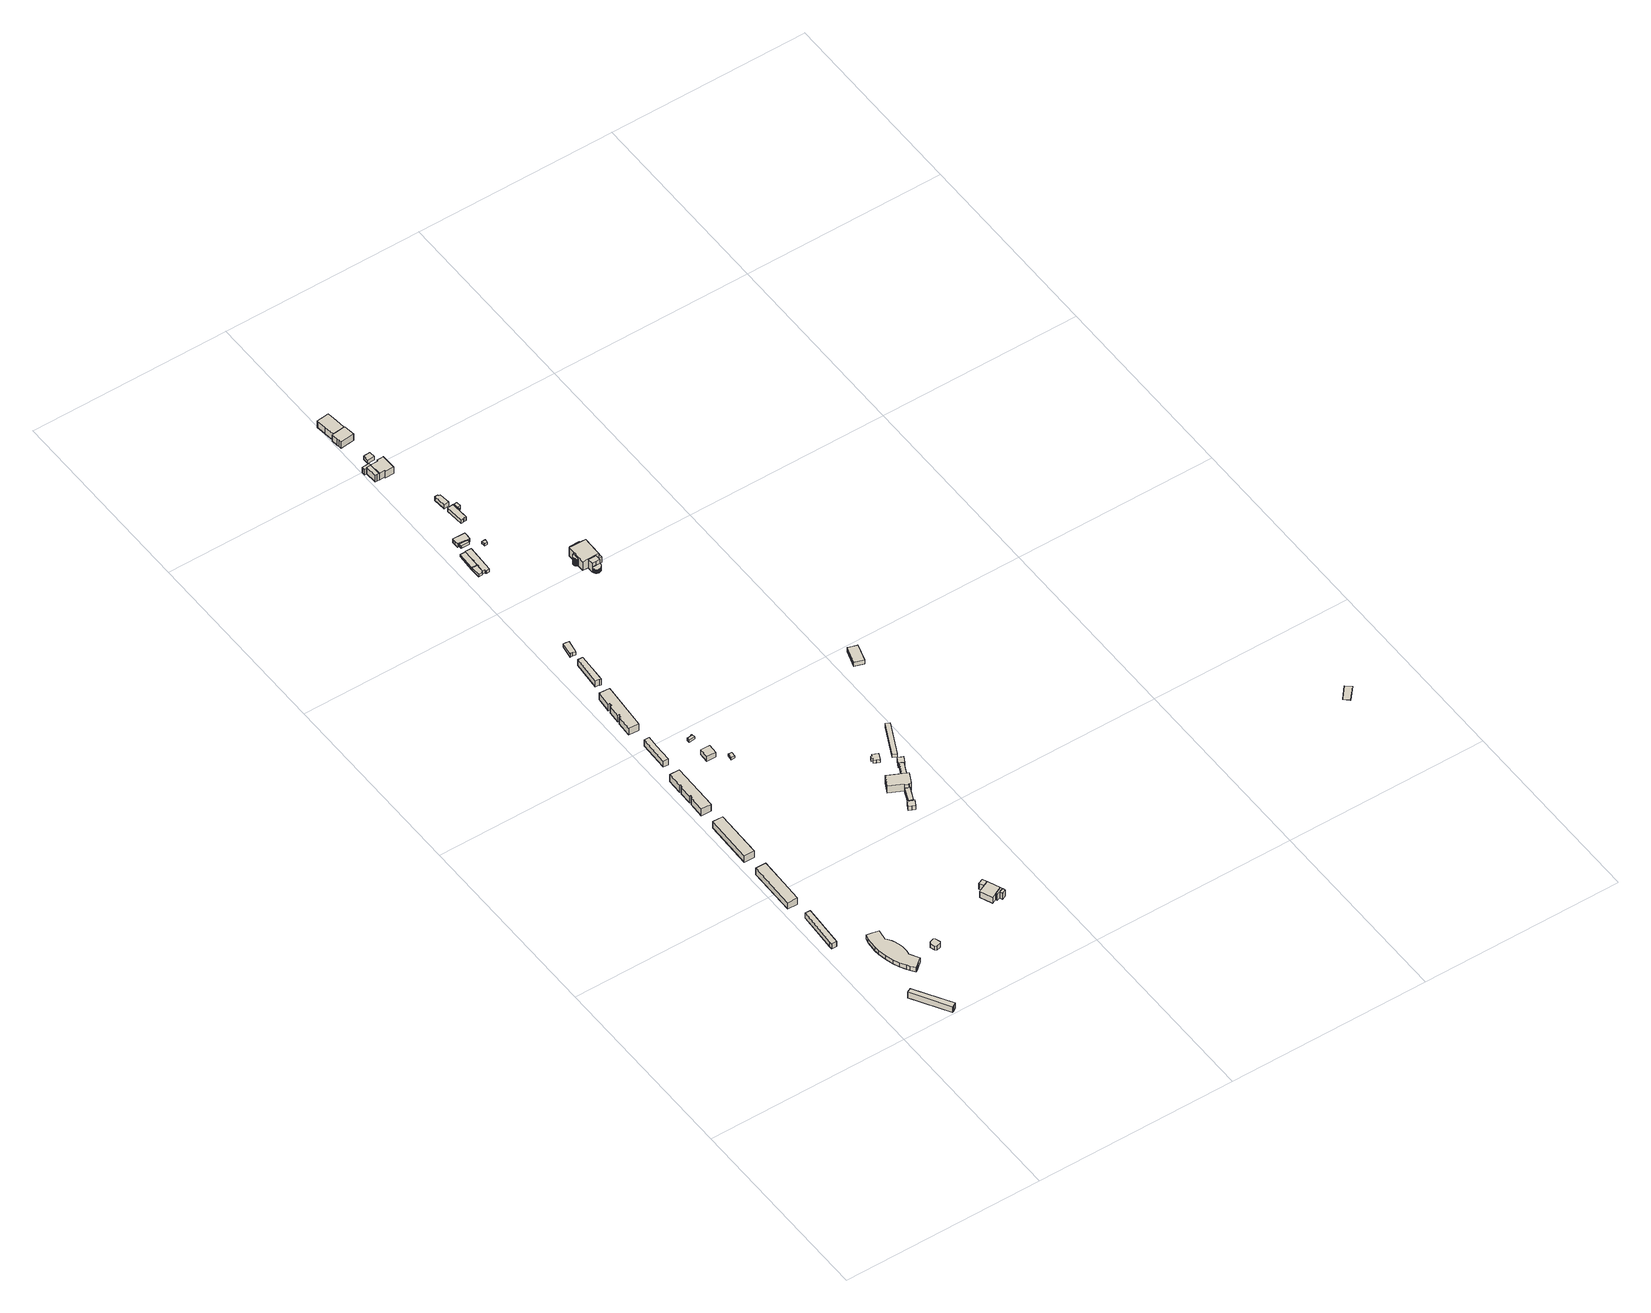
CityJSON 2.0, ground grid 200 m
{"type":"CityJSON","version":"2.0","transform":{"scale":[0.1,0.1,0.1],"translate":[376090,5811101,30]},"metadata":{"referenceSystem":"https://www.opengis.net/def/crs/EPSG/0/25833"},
"CityObjects":{
"building1":{"type":"Building","attributes":{"Gemeindeschluessel":"11000006","BezugspunktDach":"2200","function":"31001_3222","measuredHeight":7.27,"storeysAboveGround":2},"address":[{"country":"Germany","locality":"Berlin","thoroughfareNumber":"25 (8)","thoroughfareName":"Wannseebadweg"}],"geometry":[{"type":"Solid","lod":"1","boundaries":[[[[0,1,2,3,4,5,6]],[[7,8,9,10,11,12,13]],[[7,13,6,5]],[[8,7,5,4]],[[9,8,4,3]],[[10,9,3,2]],[[11,10,2,1]],[[12,11,1,0]],[[13,12,0,6]]]]}]},
"building2":{"type":"Building","attributes":{"Gemeindeschluessel":"11000006","BezugspunktDach":"2200","function":"31001_3222","measuredHeight":6.34,"storeysAboveGround":2},"address":[{"country":"Germany","locality":"Berlin","thoroughfareNumber":"25 (10)","thoroughfareName":"Wannseebadweg"}],"geometry":[{"type":"Solid","lod":"1","boundaries":[[[[14,15,16,17,18]],[[19,20,21,22,23]],[[19,23,18,17]],[[20,19,17,16]],[[21,20,16,15]],[[22,21,15,14]],[[23,22,14,18]]]]}]},
"building3":{"type":"Building","attributes":{"name":"Strandbad Wannsee","Gemeindeschluessel":"11000006","BezugspunktDach":"2200","function":"31001_3222","measuredHeight":8.08,"storeysAboveGround":2},"address":[{"country":"Germany","locality":"Berlin","thoroughfareNumber":"25 (11)","thoroughfareName":"Wannseebadweg"}],"geometry":[{"type":"Solid","lod":"1","boundaries":[[[[24,25,26,27]],[[28,29,30,31]],[[28,31,27,26]],[[29,28,26,25]],[[30,29,25,24]],[[31,30,24,27]]]]}]},
"building4":{"type":"Building","attributes":{"Gemeindeschluessel":"11000006","BezugspunktDach":"2200","function":"31001_2081","measuredHeight":5.2,"storeysAboveGround":1},"address":[{"country":"Germany","locality":"Berlin","thoroughfareNumber":"25 (4)","thoroughfareName":"Wannseebadweg"}],"geometry":[{"type":"Solid","lod":"1","boundaries":[[[[32,33,34,35,36,37,38,39,40,41,42,43,44,45,46,47,48,49,50,51,52,53,54,55,56,57,58,59,60,61,62]],[[63,64,65,66,67,68,69,70,71,72,73,74,75,76,77,78,79,80,81,82,83,84,85,86,87,88,89,90,91,92,93]],[[63,93,62,61]],[[64,63,61,60]],[[65,64,60,59]],[[66,65,59,58]],[[67,66,58,57]],[[68,67,57,56]],[[69,68,56,55]],[[70,69,55,54]],[[71,70,54,53]],[[72,71,53,52]],[[73,72,52,51]],[[74,73,51,50]],[[75,74,50,49]],[[76,75,49,48]],[[77,76,48,47]],[[78,77,47,46]],[[79,78,46,45]],[[80,79,45,44]],[[81,80,44,43]],[[82,81,43,42]],[[83,82,42,41]],[[84,83,41,40]],[[85,84,40,39]],[[86,85,39,38]],[[87,86,38,37]],[[88,87,37,36]],[[89,88,36,35]],[[90,89,35,34]],[[91,90,34,33]],[[92,91,33,32]],[[93,92,32,62]]]]}]},
"building5":{"type":"Building","attributes":{"Gemeindeschluessel":"11000006","BezugspunktDach":"2200","function":"31001_3222","measuredHeight":8.07,"storeysAboveGround":2},"address":[{"country":"Germany","locality":"Berlin","thoroughfareNumber":"25 (12)","thoroughfareName":"Wannseebadweg"}],"geometry":[{"type":"Solid","lod":"1","boundaries":[[[[94,95,96,97]],[[98,99,100,101]],[[98,101,97,96]],[[99,98,96,95]],[[100,99,95,94]],[[101,100,94,97]]]]}]},
"building6":{"type":"Building","attributes":{"Gemeindeschluessel":"11000006","BezugspunktDach":"2200","function":"31001_2512","measuredHeight":4.99,"storeysAboveGround":1},"address":[{"country":"Germany","locality":"Berlin","thoroughfareNumber":"25 (5)","thoroughfareName":"Wannseebadweg"}],"geometry":[{"type":"Solid","lod":"1","boundaries":[[[[102,103,104,105,106,107,108,109]],[[110,111,112,113,114,115,116,117]],[[110,117,109,108]],[[111,110,108,107]],[[112,111,107,106]],[[113,112,106,105]],[[114,113,105,104]],[[115,114,104,103]],[[116,115,103,102]],[[117,116,102,109]]]]}]},
"building7":{"type":"Building","attributes":{"Gemeindeschluessel":"11000006","BezugspunktDach":"2200","function":"31001_3222","measuredHeight":8.32,"storeysAboveGround":2},"address":[{"country":"Germany","locality":"Berlin","thoroughfareNumber":"25 (13)","thoroughfareName":"Wannseebadweg"}],"geometry":[{"type":"Solid","lod":"1","boundaries":[[[[118,119,120,121,122,123,124,125,126,127,128,129]],[[130,131,132,133,134,135,136,137,138,139,140,141]],[[130,141,129,128]],[[131,130,128,127]],[[132,131,127,126]],[[133,132,126,125]],[[134,133,125,124]],[[135,134,124,123]],[[136,135,123,122]],[[137,136,122,121]],[[138,137,121,120]],[[139,138,120,119]],[[140,139,119,118]],[[141,140,118,129]]]]}]},
"building8":{"type":"Building","attributes":{"Gemeindeschluessel":"11000006","BezugspunktDach":"2200","function":"31001_2612","measuredHeight":7.11,"storeysAboveGround":2},"address":[{"country":"Germany","locality":"Berlin","thoroughfareNumber":"25 (17)","thoroughfareName":"Wannseebadweg"}],"geometry":[{"type":"Solid","lod":"1","boundaries":[[[[142,143,144,145,146]],[[147,148,149,150,151]],[[147,151,146,145]],[[148,147,145,144]],[[149,148,144,143]],[[150,149,143,142]],[[151,150,142,146]]]]}]},
"building9":{"type":"Building","attributes":{"Gemeindeschluessel":"11000006","BezugspunktDach":"2200","function":"31001_3222","measuredHeight":8.14,"storeysAboveGround":2},"address":[{"country":"Germany","locality":"Berlin","thoroughfareNumber":"25 (18)","thoroughfareName":"Wannseebadweg"}],"geometry":[{"type":"Solid","lod":"1","boundaries":[[[[152,153,154,155,156,157,158,159,160,161,162,163]],[[164,165,166,167,168,169,170,171,172,173,174,175]],[[164,175,163,162]],[[165,164,162,161]],[[166,165,161,160]],[[167,166,160,159]],[[168,167,159,158]],[[169,168,158,157]],[[170,169,157,156]],[[171,170,156,155]],[[172,171,155,154]],[[173,172,154,153]],[[174,173,153,152]],[[175,174,152,163]]]]}]},
"building10":{"type":"Building","attributes":{"Gemeindeschluessel":"11000006","BezugspunktDach":"2200","function":"31001_1010","measuredHeight":7.06,"storeysAboveGround":1},"address":[{"country":"Germany","locality":"Berlin","thoroughfareNumber":"25 (14)","thoroughfareName":"Wannseebadweg"}],"geometry":[{"type":"Solid","lod":"1","boundaries":[[[[176,177,178,179]],[[180,181,182,183]],[[180,183,179,178]],[[181,180,178,177]],[[182,181,177,176]],[[183,182,176,179]]]]}]},
"building11":{"type":"Building","attributes":{"Gemeindeschluessel":"11000006","BezugspunktDach":"2200","function":"31001_1000","measuredHeight":2.7,"storeysAboveGround":1},"address":[{"country":"Germany","locality":"Berlin","thoroughfareNumber":"25 (16)","thoroughfareName":"Wannseebadweg"}],"geometry":[{"type":"Solid","lod":"1","boundaries":[[[[184,185,186,187,188,189]],[[190,191,192,193,194,195]],[[190,195,189,188]],[[191,190,188,187]],[[192,191,187,186]],[[193,192,186,185]],[[194,193,185,184]],[[195,194,184,189]]]]}]},
"building12":{"type":"Building","attributes":{"Gemeindeschluessel":"11000006","BezugspunktDach":"2200","function":"31001_1000","measuredHeight":2.53,"storeysAboveGround":1},"address":[{"country":"Germany","locality":"Berlin","thoroughfareNumber":"25 (15)","thoroughfareName":"Wannseebadweg"}],"geometry":[{"type":"Solid","lod":"1","boundaries":[[[[196,197,198,199]],[[200,201,202,203]],[[200,203,199,198]],[[201,200,198,197]],[[202,201,197,196]],[[203,202,196,199]]]]}]},
"building13":{"type":"Building","attributes":{"Gemeindeschluessel":"11000006","BezugspunktDach":"2200","function":"31001_3222","measuredHeight":7.13,"storeysAboveGround":2},"address":[{"country":"Germany","locality":"Berlin","thoroughfareNumber":"25 (19)","thoroughfareName":"Wannseebadweg"}],"geometry":[{"type":"Solid","lod":"1","boundaries":[[[[204,205,206,207,208,209,210]],[[211,212,213,214,215,216,217]],[[211,217,210,209]],[[212,211,209,208]],[[213,212,208,207]],[[214,213,207,206]],[[215,214,206,205]],[[216,215,205,204]],[[217,216,204,210]]]]}]},
"building14":{"type":"Building","attributes":{"Gemeindeschluessel":"11000006","function":"31001_1010"},"address":[{"country":"Germany","locality":"Berlin","thoroughfareNumber":"25 (2)","thoroughfareName":"Wannseebadweg"}],"children":["building14-1","building14-2","building14-3","building14-4"]},
"building14-1":{"type":"BuildingPart","attributes":{"BezugspunktDach":"2200","measuredHeight":7.44,"storeysAboveGround":1},"parents":["building14"],"geometry":[{"type":"MultiSurface","lod":"1","boundaries":[[[218,219,220,221]],[[222,223,224,225]],[[222,226,227,228,229,230,231,225,221,220]],[[223,222,220,219]],[[225,224,218,221]],[[231,230,227,226,222]],[[230,229,228,227,232]],[[219,233,234,223]]]}]},
"building14-2":{"type":"BuildingPart","attributes":{"BezugspunktDach":"2200","measuredHeight":7.44,"storeysAboveGround":1},"parents":["building14"],"geometry":[{"type":"MultiSurface","lod":"1","boundaries":[[[235,236,219,233]],[[223,237,238,234]],[[237,223,219,236]],[[238,239,240,241,237,236,235]],[[234,238,235,233]],[[242,234,233,219,223]],[[237,241,240,239]]]}]},
"building14-3":{"type":"BuildingPart","attributes":{"BezugspunktDach":"2200","measuredHeight":7.62,"storeysAboveGround":1},"parents":["building14"],"geometry":[{"type":"Solid","lod":"1","boundaries":[[[[228,227,226,243,244]],[[245,222,230,229,246]],[[245,246,244,243]],[[222,245,243,226]],[[246,229,228,244]],[[230,222,226,227]],[[229,230,227,228]]]]}]},
"building14-4":{"type":"BuildingPart","attributes":{"BezugspunktDach":"2200","measuredHeight":7.32,"storeysAboveGround":1},"parents":["building14"],"geometry":[{"type":"Solid","lod":"1","boundaries":[[[[247,248,241,240]],[[237,249,250,239]],[[249,237,241,248]],[[250,249,248,247]],[[239,250,247,240]],[[239,240,241,237]]]]}]},
"building15":{"type":"Building","attributes":{"Gemeindeschluessel":"11000006","BezugspunktDach":"2200","function":"31001_2523","measuredHeight":4.78,"storeysAboveGround":1},"address":[{"country":"Germany","locality":"Berlin","thoroughfareNumber":"8136","thoroughfareName":"Wannseebadweg"}],"geometry":[{"type":"Solid","lod":"1","boundaries":[[[[251,252,253,254,255,256,257,258]],[[259,260,261,262,263,264,265,266]],[[259,266,258,257]],[[260,259,257,256]],[[261,260,256,255]],[[262,261,255,254]],[[263,262,254,253]],[[264,263,253,252]],[[265,264,252,251]],[[266,265,251,258]]]]}]},
"building16":{"type":"Building","attributes":{"Gemeindeschluessel":"11000006","BezugspunktDach":"2200","function":"51009_1610","measuredHeight":2.78,"storeysAboveGround":0},"address":[{"country":"Germany","locality":"Berlin"}],"geometry":[{"type":"Solid","lod":"1","boundaries":[[[[267,268,269,270]],[[271,272,273,274]],[[271,274,270,269]],[[272,271,269,268]],[[273,272,268,267]],[[274,273,267,270]]]]}]},
"building17":{"type":"Building","attributes":{"Gemeindeschluessel":"11000006","function":"31001_3222"},"address":[{"country":"Germany","locality":"Berlin","thoroughfareNumber":"25 (22)","thoroughfareName":"Wannseebadweg"}],"children":["building17-1","building17-2"]},
"building17-1":{"type":"BuildingPart","attributes":{"BezugspunktDach":"2200","measuredHeight":3.85,"storeysAboveGround":1},"parents":["building17"],"geometry":[{"type":"MultiSurface","lod":"1","boundaries":[[[275,276,277,278,279,280,281,282,283]],[[273,272,284,285,286,287,288,289,290]],[[291,292,290,283,282]],[[272,273,282,281]],[[284,272,281,280]],[[285,284,280,279]],[[286,285,279,278]],[[287,286,278,277]],[[288,287,277,276]],[[289,288,276,275]],[[290,289,275,283]],[[273,290,292,291]]]}]},
"building17-2":{"type":"BuildingPart","attributes":{"BezugspunktDach":"2200","measuredHeight":2.97,"storeysAboveGround":1},"parents":["building17"],"geometry":[{"type":"Solid","lod":"1","boundaries":[[[[293,294,292,291,295,296]],[[274,273,290,297,298,299]],[[274,299,296,295]],[[273,274,295,291]],[[297,290,292,294]],[[298,297,294,293]],[[299,298,293,296]],[[290,273,291,292]]]]}]},
"building18":{"type":"Building","attributes":{"Gemeindeschluessel":"11000006","function":"31001_2020"},"address":[{"country":"Germany","locality":"Berlin","thoroughfareNumber":"25","thoroughfareName":"Wannseebadweg"}],"children":["building18-1","building18-2","building18-3","building18-4","building18-5"]},
"building18-1":{"type":"BuildingPart","attributes":{"BezugspunktDach":"2200","measuredHeight":11.67,"storeysAboveGround":2},"parents":["building18"],"geometry":[{"type":"MultiSurface","lod":"1","boundaries":[[[300,301,302,303,304,305,306,307,308,309,310,311,312]],[[313,314,315,316,317,318,319,320,321,322,323,324,325]],[[313,325,312,311]],[[314,313,311,310]],[[315,314,310,309]],[[326,327,328,309,308]],[[329,330,316,315,331,332]],[[317,316,308,307]],[[318,317,307,306]],[[319,318,306,305]],[[320,319,305,304]],[[333,334,304,303]],[[322,335,333,321,303,302]],[[323,336,337,335,302,301]],[[324,323,301,300]],[[325,324,300,312]],[[330,329,332,327,326]],[[332,331,328,327]],[[321,320,334,333]],[[321,333,335,322]],[[338,337,336,323]],[[338,322,339,335,337]]]}]},
"building18-2":{"type":"BuildingPart","attributes":{"BezugspunktDach":"2200","measuredHeight":5.99,"storeysAboveGround":2},"parents":["building18"],"geometry":[{"type":"MultiSurface","lod":"1","boundaries":[[[327,326,340,341,342,328]],[[343,344,345,329,332,331]],[[343,331,328,342]],[[346,347,342,341]],[[345,348,349,346,341,340]],[[329,345,340,326]],[[344,343,347,346]],[[350,349,348,345,351]],[[346,349,350,344]],[[332,329,326,327]],[[332,327,328,331]]]}]},
"building18-3":{"type":"BuildingPart","attributes":{"BezugspunktDach":"2200","measuredHeight":5.93,"storeysAboveGround":2},"parents":["building18"],"geometry":[{"type":"MultiSurface","lod":"1","boundaries":[[[347,349,348,352,353,354,355]],[[356,357,358,345,350,343,359]],[[356,359,355,354]],[[357,356,354,353]],[[358,357,353,352]],[[345,358,352,348]],[[359,343,347,355]],[[350,345,348,349]],[[343,344,346,347]],[[350,349,346,360,344]]]}]},
"building18-4":{"type":"BuildingPart","attributes":{"BezugspunktDach":"2200","measuredHeight":6.92,"storeysAboveGround":2},"parents":["building18"],"geometry":[{"type":"MultiSurface","lod":"1","boundaries":[[[361,362,363,334,333,335,337,336,364]],[[365,366,367,368,369,370,371,372,373]],[[365,373,364,336]],[[366,365,336,323,338]],[[367,366,337,338,322]],[[368,367,335,322,321,333]],[[369,368,321,320]],[[370,369,334,363]],[[374,375,363,362]],[[376,374,371,362,361]],[[377,378,376,361,364]],[[338,323,336,337]],[[322,338,337,335]],[[333,321,322,335]],[[320,321,333,334,379]],[[371,370,375,374]],[[372,371,374,376]],[[373,380,378,377]],[[381,380,372,376,378]]]}]},
"building18-5":{"type":"BuildingPart","attributes":{"BezugspunktDach":"2200","measuredHeight":6.71,"storeysAboveGround":2},"parents":["building18"],"geometry":[{"type":"MultiSurface","lod":"1","boundaries":[[[382,383,384,375,378,385,386]],[[387,380,370,388,389,390,391]],[[387,391,386,385]],[[387,385,377,373,380]],[[388,370,375,384]],[[389,388,384,383]],[[390,389,383,382]],[[391,390,382,386]],[[380,373,377,378]],[[371,374,375,370]],[[372,376,374,371]],[[376,372,380,378]]]}]},
"building19":{"type":"Building","attributes":{"Gemeindeschluessel":"11000006","BezugspunktDach":"2200","function":"51009_1610","measuredHeight":3.3,"storeysAboveGround":0},"address":[{"country":"Germany","locality":"Berlin"}],"geometry":[{"type":"Solid","lod":"1","boundaries":[[[[392,393,394,395]],[[396,397,398,399]],[[396,399,395,394]],[[397,396,394,393]],[[398,397,393,392]],[[399,398,392,395]]]]}]},
"building20":{"type":"Building","attributes":{"Gemeindeschluessel":"11000006","BezugspunktDach":"2200","function":"31001_2444","measuredHeight":4.74,"storeysAboveGround":1},"address":[{"country":"Germany","locality":"Berlin","thoroughfareNumber":"57","thoroughfareName":"Wannseebadweg"}],"geometry":[{"type":"Solid","lod":"1","boundaries":[[[[400,401,402,403,404,405,406,407,408]],[[409,410,411,412,413,414,415,416,417]],[[409,417,408,407]],[[410,409,407,406]],[[411,410,406,405]],[[412,411,405,404]],[[413,412,404,403]],[[414,413,403,402]],[[415,414,402,401]],[[416,415,401,400]],[[417,416,400,408]]]]}]},
"building21":{"type":"Building","attributes":{"Gemeindeschluessel":"11000006","BezugspunktDach":"2200","function":"31001_2460","measuredHeight":3.75,"storeysAboveGround":1},"address":[{"country":"Germany","locality":"Berlin","thoroughfareNumber":"25 (1)","thoroughfareName":"Wannseebadweg"}],"geometry":[{"type":"Solid","lod":"1","boundaries":[[[[418,419,420,421,422,423,424,425,426,427]],[[428,429,430,431,432,433,434,435,436,437]],[[428,437,427,426]],[[429,428,426,425]],[[430,429,425,424]],[[431,430,424,423]],[[432,431,423,422]],[[433,432,422,421]],[[434,433,421,420]],[[435,434,420,419]],[[436,435,419,418]],[[437,436,418,427]]]]}]},
"building22":{"type":"Building","attributes":{"Gemeindeschluessel":"11000006","BezugspunktDach":"2200","function":"31001_2523","measuredHeight":2.63,"storeysAboveGround":1},"address":[{"country":"Germany","locality":"Berlin","thoroughfareNumber":"8136 (1)","thoroughfareName":"Wannseebadweg"}],"geometry":[{"type":"Solid","lod":"1","boundaries":[[[[438,439,440,441,442]],[[443,444,445,446,447]],[[443,447,442,441]],[[444,443,441,440]],[[445,444,440,439]],[[446,445,439,438]],[[447,446,438,442]]]]}]},
"building23":{"type":"Building","attributes":{"Gemeindeschluessel":"11000006","function":"31001_1310"},"address":[{"country":"Germany","locality":"Berlin","thoroughfareNumber":"55","thoroughfareName":"Wannseebadweg"}],"children":["building23-1","building23-2","building23-3"]},
"building23-1":{"type":"BuildingPart","attributes":{"BezugspunktDach":"2200","measuredHeight":8.23,"storeysAboveGround":2},"parents":["building23"],"geometry":[{"type":"MultiSurface","lod":"1","boundaries":[[[448,449,450,451,452,453,454,455,456,457,458]],[[459,460,461,462,463,464,465,466,467,468,469]],[[470,471,469,458,457]],[[460,459,457,456]],[[461,460,456,455]],[[462,461,455,454]],[[463,462,454,453]],[[464,463,453,452]],[[465,464,452,451]],[[466,465,451,450]],[[467,466,450,449]],[[468,467,449,448]],[[472,473,448,458]],[[459,469,471,470]],[[469,468,474,473,472]]]}]},
"building23-2":{"type":"BuildingPart","attributes":{"BezugspunktDach":"2200","measuredHeight":9.13,"storeysAboveGround":2},"parents":["building23"],"geometry":[{"type":"MultiSurface","lod":"1","boundaries":[[[475,476,477,473,472,478,479,480]],[[481,482,483,484,485,486,487,488]],[[489,490,480,479]],[[482,491,489,479,478]],[[483,482,478,472]],[[484,483,472,469,468]],[[485,484,473,477]],[[486,485,477,476]],[[487,486,476,475]],[[488,487,475,480]],[[481,488,490,489]],[[481,489,491,482]],[[468,469,472,473]]]}]},
"building23-3":{"type":"BuildingPart","attributes":{"BezugspunktDach":"2200","measuredHeight":6.77,"storeysAboveGround":2},"parents":["building23"],"geometry":[{"type":"MultiSurface","lod":"1","boundaries":[[[492,493,490,491,471,470,494,495]],[[496,497,483,482,488,487,498,499]],[[496,499,495,494]],[[497,496,494,470]],[[483,497,459,469,471]],[[482,483,471,491]],[[487,488,490,493]],[[498,487,493,492]],[[499,498,492,495]],[[500,470,471,469,459]],[[488,481,489,490]],[[482,501,491,489,481]]]}]},
"building24":{"type":"Building","attributes":{"Gemeindeschluessel":"11000006","function":"31001_2600"},"address":[{"country":"Germany","locality":"Berlin","thoroughfareNumber":"25 (21)","thoroughfareName":"Wannseebadweg"}],"children":["building24-1","building24-2","building24-3"]},
"building24-1":{"type":"BuildingPart","attributes":{"BezugspunktDach":"2200","measuredHeight":5.07,"storeysAboveGround":2},"parents":["building24"],"geometry":[{"type":"MultiSurface","lod":"1","boundaries":[[[502,503,504,505,506,507,508]],[[509,510,511,512,513,514,515]],[[509,515,508,507]],[[510,516,517,507,506]],[[511,510,506,505]],[[512,511,505,504]],[[513,512,504,503]],[[514,513,503,502]],[[515,514,502,508]],[[509,517,516,510]]]}]},
"building24-2":{"type":"BuildingPart","attributes":{"BezugspunktDach":"2200","measuredHeight":4.75,"storeysAboveGround":2},"parents":["building24"],"geometry":[{"type":"MultiSurface","lod":"1","boundaries":[[[518,519,520,521]],[[522,523,524,525]],[[522,525,521,520]],[[523,522,520,519]],[[524,523,519,518]],[[526,527,518,521]],[[525,528,524,529,527,526]]]}]},
"building24-3":{"type":"BuildingPart","attributes":{"BezugspunktDach":"2200","measuredHeight":4.57,"storeysAboveGround":2},"parents":["building24"],"geometry":[{"type":"Solid","lod":"1","boundaries":[[[[516,530,527,526,517]],[[525,524,531,510,509]],[[525,509,517,526]],[[531,524,527,530]],[[510,531,530,516]],[[524,525,526,527]],[[509,510,516,517]]]]}]},
"building25":{"type":"Building","attributes":{"Gemeindeschluessel":"11000006","BezugspunktDach":"2200","function":"31001_2612","measuredHeight":4.72,"storeysAboveGround":2},"address":[{"country":"Germany","locality":"Berlin","thoroughfareNumber":"25 (9)","thoroughfareName":"Wannseebadweg"}],"geometry":[{"type":"Solid","lod":"1","boundaries":[[[[532,533,534,535,536,537]],[[538,539,540,541,542,543]],[[538,543,537,536]],[[539,538,536,535]],[[540,539,535,534]],[[541,540,534,533]],[[542,541,533,532]],[[543,542,532,537]]]]}]},
"building26":{"type":"Building","attributes":{"Gemeindeschluessel":"11000006","BezugspunktDach":"2200","function":"31001_2440","measuredHeight":3.94,"storeysAboveGround":1},"address":[{"country":"Germany","locality":"Berlin","thoroughfareNumber":"55 (1)","thoroughfareName":"Wannseebadweg"}],"geometry":[{"type":"Solid","lod":"1","boundaries":[[[[544,545,546,547]],[[548,549,550,551]],[[548,551,547,546]],[[549,548,546,545]],[[550,549,545,544]],[[551,550,544,547]]]]}]},
"building27":{"type":"Building","attributes":{"Gemeindeschluessel":"11000006","BezugspunktDach":"2200","function":"31001_2444","measuredHeight":7.78,"storeysAboveGround":1},"address":[{"country":"Germany","locality":"Berlin","thoroughfareNumber":"55 (4)","thoroughfareName":"Wannseebadweg"}],"geometry":[{"type":"Solid","lod":"1","boundaries":[[[[552,553,554,555,556,557,558,559]],[[560,561,562,563,564,565,566,567]],[[560,567,559,558]],[[561,560,558,557]],[[562,561,557,556]],[[563,562,556,555]],[[564,563,555,554]],[[565,564,554,553]],[[566,565,553,552]],[[567,566,552,559]]]]}]},
"building28":{"type":"Building","attributes":{"Gemeindeschluessel":"11000006","BezugspunktDach":"2200","function":"51009_1610","measuredHeight":4.97,"storeysAboveGround":0},"address":[{"country":"Germany","locality":"Berlin"}],"geometry":[{"type":"Solid","lod":"1","boundaries":[[[[568,569,570,571,572]],[[573,574,575,576,577]],[[573,577,572,571]],[[574,573,571,570]],[[575,574,570,569]],[[576,575,569,568]],[[577,576,568,572]]]]}]},
"building29":{"type":"Building","attributes":{"Gemeindeschluessel":"11000006","BezugspunktDach":"2200","function":"31001_2444","measuredHeight":8.14,"storeysAboveGround":1},"address":[{"country":"Germany","locality":"Berlin","thoroughfareNumber":"55 (3)","thoroughfareName":"Wannseebadweg"}],"geometry":[{"type":"Solid","lod":"1","boundaries":[[[[578,579,580,581,582,583,584,585]],[[586,587,588,561,560,589,590,591]],[[586,591,585,584]],[[587,586,584,583]],[[588,587,583,582]],[[561,588,582,581]],[[560,561,581,580]],[[589,560,580,579]],[[590,589,579,578]],[[591,590,578,585]]]]}]},
"building30":{"type":"Building","attributes":{"Gemeindeschluessel":"11000006","function":"31001_2081"},"address":[{"country":"Germany","locality":"Berlin","thoroughfareNumber":"35","thoroughfareName":"Wannseebadweg"}],"children":["building30-1","building30-2","building30-3","building30-4","building30-5"]},
"building30-1":{"type":"BuildingPart","attributes":{"BezugspunktDach":"2200","measuredHeight":12.93,"storeysAboveGround":2},"parents":["building30"],"geometry":[{"type":"MultiSurface","lod":"1","boundaries":[[[592,593,594,595,596,597,598,599,600,601,602]],[[603,604,605,606,607,608,609,610,611,612,613]],[[603,613,602,601]],[[614,615,603,601,600]],[[605,604,600,599]],[[606,605,599,598]],[[616,617,598,597]],[[618,616,597,596]],[[609,608,596,595]],[[610,609,595,594]],[[611,610,594,593]],[[619,620,621,593,592]],[[613,612,592,602]],[[604,603,615,614]],[[607,606,617,616]],[[608,607,616,618]],[[612,622,620,619]],[[622,611,621,620]]]}]},
"building30-2":{"type":"BuildingPart","attributes":{"BezugspunktDach":"2200","measuredHeight":11.55,"storeysAboveGround":2},"parents":["building30"],"geometry":[{"type":"MultiSurface","lod":"1","boundaries":[[[623,624,625,621,620,619,626]],[[612,622,611,627,628,629,630]],[[612,630,626,619]],[[627,611,621,625]],[[628,627,625,624]],[[631,632,624,623]],[[629,628,633,634]],[[630,629,623,626],[635,636,631,634]],[[622,612,619,620]],[[611,622,620,621]],[[631,636,635,634]]]}]},
"building30-3":{"type":"BuildingPart","attributes":{"BezugspunktDach":"2200","measuredHeight":8.85,"storeysAboveGround":2},"parents":["building30"],"geometry":[{"type":"Solid","lod":"1","boundaries":[[[[637,638,639,640,641,642,615,614,643,644,645,646,647,648,649]],[[650,651,652,653,654,655,604,603,656,657,658,659,660,661,662]],[[650,662,649,648]],[[651,650,648,647]],[[652,651,647,646]],[[653,652,646,645]],[[654,653,645,644]],[[655,654,644,643]],[[604,655,643,614]],[[656,603,615,642]],[[657,656,642,641]],[[658,657,641,640]],[[659,658,640,639]],[[660,659,639,638]],[[661,660,638,637]],[[662,661,637,649]],[[603,604,614,615]]]]}]},
"building30-4":{"type":"BuildingPart","attributes":{"BezugspunktDach":"2200","measuredHeight":6.2,"storeysAboveGround":2},"parents":["building30"],"geometry":[{"type":"Solid","lod":"1","boundaries":[[[[618,663,664,665,617]],[[666,667,668,669,670]],[[666,670,617,665]],[[667,666,665,664]],[[668,667,664,663]],[[669,668,663,618]],[[670,669,618,617]]]]}]},
"building30-5":{"type":"BuildingPart","attributes":{"BezugspunktDach":"2200","measuredHeight":4.79,"storeysAboveGround":2},"parents":["building30"],"geometry":[{"type":"MultiSurface","lod":"1","boundaries":[[[671,672,673,674,675,676,677,678,679,680,681,682,683,684,685,686,687,632,636,688]],[[635,633,689,690,691,692,693,694,695,696,697,698,699,700,701,702,703,704,705,706]],[[635,706,688,636]],[[689,633,632,687]],[[690,689,687,686]],[[691,690,686,685]],[[692,691,685,684]],[[693,692,684,683]],[[694,693,683,682]],[[695,694,682,681]],[[696,695,681,680]],[[697,696,680,679]],[[698,697,679,678]],[[699,698,678,677]],[[700,699,677,676]],[[701,700,676,675]],[[702,701,675,674]],[[703,702,674,673]],[[704,703,673,672]],[[705,704,672,671]],[[706,705,671,688]],[[633,634,631,632]],[[635,636,631,634]]]}]},
"building31":{"type":"Building","attributes":{"Gemeindeschluessel":"11000006","BezugspunktDach":"2200","function":"51009_1610","measuredHeight":6.99,"storeysAboveGround":0},"address":[{"country":"Germany","locality":"Berlin"}],"geometry":[{"type":"Solid","lod":"1","boundaries":[[[[707,708,709,710,711,712,713,714]],[[715,716,717,718,719,720,721,722]],[[715,722,714,713]],[[716,715,713,712]],[[717,716,712,711]],[[718,717,711,710]],[[719,718,710,709]],[[720,719,709,708]],[[721,720,708,707]],[[722,721,707,714]]]]}]},
"building32":{"type":"Building","attributes":{"Gemeindeschluessel":"11000006","BezugspunktDach":"2200","function":"31001_1010","measuredHeight":4.88,"storeysAboveGround":1},"address":[{"country":"Germany","locality":"Berlin","thoroughfareNumber":"25 (20)","thoroughfareName":"Wannseebadweg"}],"geometry":[{"type":"Solid","lod":"1","boundaries":[[[[723,724,725,726,727]],[[728,729,730,731,732]],[[728,732,727,726]],[[729,728,726,725]],[[730,729,725,724]],[[731,730,724,723]],[[732,731,723,727]]]]}]},
"building33":{"type":"Building","attributes":{"Gemeindeschluessel":"11000006","BezugspunktDach":"2200","function":"31001_1010","measuredHeight":0.113,"storeysAboveGround":1},"address":[{"country":"Germany","locality":"Berlin","thoroughfareNumber":"10","thoroughfareName":"Wannseebadweg"}],"geometry":[{"type":"Solid","lod":"1","boundaries":[[[[733,734,735,736]],[[737,738,739,740]],[[737,740,736,735]],[[738,737,735,734]],[[739,738,734,733]],[[740,739,733,736]]]]}]}
},
"vertices":[
[513,4,90],[519,8,90],[535,17,90],[556,30,90],[337,387,90],[317,375,90],[297,364,90],[317,375,20],[337,387,20],[556,30,20],[535,17,20],[519,8,20],[513,4,20],[297,364,20],
[143,1194,84],[166,1615,84],[114,1618,84],[94,1224,84],[93,1197,84],[94,1224,21],[114,1618,21],[166,1615,21],[143,1194,21],[93,1197,21],
[155,1788,98],[165,2271,98],[63,2272,98],[55,1789,98],[63,2272,17],[165,2271,17],[155,1788,17],[55,1789,17],
[384,914,73],[400,833,73],[421,754,73],[447,694,73],[479,637,73],[497,609,73],[529,566,73],[544,577,73],[572,600,73],[623,640,73],[566,733,73],[570,753,73],[572,772,73],[573,792,73],[573,812,73],[572,832,73],[569,851,73],[565,871,73],[560,890,73],[553,908,73],[545,926,73],[537,944,73],[526,961,73],[515,977,73],[503,993,73],[518,1096,73],[452,1111,73],[415,1119,73],[398,1122,73],[388,1072,73],[381,969,73],[388,1072,21],[398,1122,21],[415,1119,21],[452,1111,21],[518,1096,21],[503,993,21],[515,977,21],[526,961,21],[537,944,21],[545,926,21],[553,908,21],[560,890,21],[565,871,21],[569,851,21],[572,832,21],[573,812,21],[573,792,21],[572,772,21],[570,753,21],[566,733,21],[623,640,21],[572,600,21],[544,577,21],[529,566,21],[497,609,21],[479,637,21],[447,694,21],[421,754,21],[400,833,21],[384,914,21],[381,969,21],
[167,2443,97],[175,2920,97],[76,2923,97],[66,2445,97],[76,2923,17],[175,2920,17],[167,2443,17],[66,2445,17],
[761,623,146],[780,613,146],[817,623,146],[828,642,146],[813,692,146],[798,700,146],[758,688,146],[746,672,146],[758,688,97],[798,700,97],[813,692,97],[828,642,97],[817,623,97],[780,613,97],[761,623,97],[746,672,97],
[177,3093,99],[186,3574,99],[87,3576,99],[83,3423,99],[95,3422,99],[95,3398,99],[84,3398,99],[82,3272,99],[93,3273,99],[92,3249,99],[81,3250,99],[79,3095,99],[81,3250,15],[92,3249,15],[93,3273,15],[82,3272,15],[84,3398,15],[95,3398,15],[95,3422,15],[83,3423,15],[87,3576,15],[186,3574,15],[177,3093,15],[79,3095,15],
[188,3738,87],[194,3922,87],[198,4035,87],[146,4036,87],[137,3740,87],[146,4036,16],[198,4035,16],[194,3922,16],[188,3738,16],[137,3740,16],
[211,4207,96],[245,4686,96],[142,4692,96],[131,4540,96],[145,4540,96],[144,4513,96],[130,4514,96],[121,4391,96],[137,4390,96],[134,4363,96],[119,4364,96],[110,4214,96],[119,4364,15],[134,4363,15],[137,4390,15],[121,4391,15],[130,4514,15],[144,4513,15],[145,4540,15],[131,4540,15],[142,4692,15],[245,4686,15],[211,4207,15],[110,4214,15],
[517,3508,171],[520,3603,171],[428,3605,171],[426,3510,171],[428,3605,113],[520,3603,113],[517,3508,113],[426,3510,113],
[428,3769,147],[487,3773,147],[484,3812,147],[473,3812,147],[473,3802,147],[425,3798,147],[473,3802,120],[473,3812,120],[484,3812,120],[487,3773,120],[428,3769,120],[425,3798,120],
[632,3388,161],[632,3437,161],[596,3437,161],[595,3388,161],[596,3437,135],[632,3437,135],[632,3388,135],[595,3388,135],
[237,4829,87],[236,4822,87],[253,4821,87],[272,5117,87],[266,5118,87],[220,5119,87],[200,4832,87],[220,5119,15],[266,5118,15],[272,5117,15],[253,4821,15],[236,4822,15],[237,4829,15],[200,4832,15],
[1467,773,187],[1584,830,187],[1533,949,187],[1414,894,187],[1533,949,112],[1584,830,112],[1467,773,112],[1414,894,112],[1533,949,186],[1508,937,186],[1484,926,186],[1484,926,112],[1508,937,112],[1509,938,112],[1508,937,152],[1509,794,187],[1509,794,112],
[1516,778,187],[1593,810,187],[1593,810,112],[1516,778,112],[1549,791,112],[1549,791,186],[1593,810,186],[1569,823,112],
[1513,996,186],[1464,974,186],[1513,996,112],[1464,974,112],
[1559,762,186],[1604,783,186],[1604,783,112],[1559,762,112],
[227,5234,58],[248,5231,58],[275,5226,58],[295,5355,58],[289,5356,58],[268,5359,58],[241,5363,58],[221,5235,58],[241,5363,15],[268,5359,15],[289,5356,15],[295,5355,15],[275,5226,15],[248,5231,15],[227,5234,15],[221,5235,15],
[174,6538,42],[180,6720,42],[130,6721,42],[122,6540,42],[130,6721,14],[180,6720,14],[174,6538,14],[122,6540,14],
[192,6450,50],[191,6438,50],[200,6437,50],[229,6437,50],[239,6717,50],[209,6718,50],[180,6720,50],[174,6538,50],[171,6451,50],[209,6718,14],[239,6717,14],[229,6437,14],[200,6437,14],[191,6438,14],[192,6450,14],[171,6451,14],[174,6538,43],[171,6451,43],
[158,6440,43],[158,6451,43],[122,6540,43],[120,6441,43],[158,6451,14],[158,6440,14],[120,6441,14],
[1563,2211,274],[1557,2199,274],[1587,2185,274],[1592,2197,274],[1600,2192,274],[1615,2184,274],[1641,2239,274],[1667,2293,274],[1651,2301,274],[1613,2320,274],[1481,2384,274],[1455,2330,274],[1429,2275,274],[1455,2330,183],[1481,2384,183],[1613,2320,183],[1651,2301,183],[1667,2293,183],[1641,2239,183],[1615,2184,183],[1600,2192,183],[1592,2197,183],[1587,2185,183],[1557,2199,183],[1563,2211,183],[1429,2275,183],[1651,2301,236],[1632,2310,236],[1613,2320,236],[1651,2301,184],[1651,2301,210],[1613,2320,184],[1632,2310,184],[1592,2197,236],[1600,2192,236],[1587,2185,236],[1557,2199,236],[1576,2190,236],[1576,2190,183],[1587,2185,218],
[1720,2447,236],[1701,2455,236],[1683,2464,236],[1683,2464,184],[1701,2455,184],[1720,2447,184],[1701,2455,232],[1683,2464,232],[1720,2447,232],[1703,2455,232],[1703,2455,184],[1719,2448,184],
[1729,2443,232],[1759,2504,232],[1708,2528,232],[1677,2466,232],[1708,2528,184],[1759,2504,184],[1729,2443,184],[1677,2466,184],[1701,2455,204],
[1520,2055,236],[1524,2053,236],[1538,2046,236],[1501,2064,236],[1557,2199,178],[1576,2190,178],[1587,2185,178],[1592,2197,178],[1600,2192,178],[1538,2046,178],[1524,2053,178],[1520,2055,178],[1501,2064,178],[1524,2053,231],[1538,2046,231],[1520,2055,231],[1501,2064,231],[1518,2055,231],[1600,2192,230],[1518,2055,178],[1518,2055,187],
[1490,1997,231],[1520,1983,231],[1547,2041,231],[1489,2070,231],[1460,2011,231],[1489,2070,178],[1547,2041,178],[1520,1983,178],[1490,1997,178],[1460,2011,178],
[273,6793,44],[273,6820,44],[191,6823,44],[189,6797,44],[191,6823,15],[273,6820,15],[273,6793,15],[189,6797,15],
[191,6823,55],[273,6820,55],[293,6819,55],[295,6856,55],[296,6892,55],[174,6895,55],[173,6878,55],[173,6859,55],[171,6823,55],[173,6859,11],[173,6878,11],[174,6895,11],[296,6892,11],[295,6856,11],[293,6819,11],[273,6820,11],[191,6823,11],[171,6823,11],
[1543,2647,216],[1532,2628,216],[1558,2614,216],[1584,2601,216],[1616,2666,216],[1589,2680,216],[1563,2693,216],[1554,2674,216],[1540,2679,216],[1528,2656,216],[1540,2679,183],[1554,2674,183],[1563,2693,183],[1589,2680,183],[1616,2666,183],[1584,2601,183],[1558,2614,183],[1532,2628,183],[1543,2647,183],[1528,2656,183],
[362,6704,50],[362,6697,50],[393,6697,50],[396,6733,50],[361,6733,50],[396,6733,24],[393,6697,24],[362,6697,24],[362,6704,24],[361,6733,24],
[80,7849,91],[81,7842,91],[135,7847,91],[135,7834,91],[221,7836,91],[217,7985,91],[216,7985,91],[155,7982,91],[155,7971,91],[86,7969,91],[76,7968,91],[86,7969,9],[155,7971,9],[155,7982,9],[216,7985,9],[217,7985,9],[221,7836,9],[135,7834,9],[135,7847,9],[81,7842,9],[80,7849,9],[76,7968,9],[86,7969,75],[76,7968,75],[76,7968,87],[80,7849,87],[80,7849,85],
[33,7966,87],[40,7847,87],[60,7848,87],[76,7969,87],[55,7968,87],[33,7967,87],[55,7968,8],[76,7969,8],[76,7968,8],[80,7849,8],[60,7848,8],[40,7847,8],[33,7966,8],[33,7967,8],[55,7968,75],[33,7967,75],[76,7969,75],
[13,7966,75],[33,7966,75],[82,8002,75],[12,7998,75],[82,8002,8],[86,7969,8],[13,7966,8],[12,7998,8],[86,7969,49],[76,7969,33],
[353,7029,63],[380,7032,63],[390,7033,63],[408,7034,63],[401,7141,63],[397,7212,63],[340,7208,63],[397,7212,15],[401,7141,15],[408,7034,15],[390,7033,15],[380,7032,15],[353,7029,15],[340,7208,15],[401,7141,60],[397,7212,60],
[414,7165,62],[443,7167,62],[440,7215,62],[411,7213,62],[440,7215,15],[443,7167,15],[414,7165,15],[411,7213,15],[411,7213,60],[414,7165,60],[411,7210,15],[414,7165,56],
[415,7141,60],[415,7141,15],
[335,7251,62],[386,7258,62],[377,7368,62],[359,7366,62],[357,7378,62],[326,7376,62],[357,7378,15],[359,7366,15],[377,7368,15],[386,7258,15],[335,7251,15],[326,7376,15],
[109,8055,50],[179,8059,50],[175,8121,50],[107,8117,50],[175,8121,10],[179,8059,10],[109,8055,10],[107,8117,10],
[19,8377,87],[21,8357,87],[24,8332,87],[165,8347,87],[151,8459,87],[145,8458,87],[21,8444,87],[12,8443,87],[21,8444,9],[145,8458,9],[151,8459,9],[165,8347,9],[24,8332,9],[21,8357,9],[19,8377,9],[12,8443,9],
[1738,2569,222],[1894,2894,222],[1876,2904,222],[1857,2914,222],[1700,2589,222],[1857,2914,181],[1876,2904,181],[1894,2894,181],[1738,2569,181],[1700,2589,181],
[11,8545,90],[21,8445,90],[21,8444,90],[145,8458,90],[144,8459,90],[133,8558,90],[122,8659,90],[0,8645,90],[122,8659,9],[133,8558,9],[144,8459,9],[21,8445,9],[11,8545,9],[0,8645,9],
[846,5859,301],[927,5858,301],[956,5857,301],[960,6057,301],[925,6057,301],[877,6058,301],[829,6059,301],[794,6060,301],[793,5996,301],[791,5924,301],[790,5860,301],[791,5924,192],[793,5996,192],[794,6060,192],[829,6059,192],[877,6058,192],[925,6057,192],[960,6057,192],[956,5857,192],[927,5858,192],[846,5859,192],[790,5860,192],[793,5996,281],[791,5924,281],[877,6058,253],[829,6059,253],[925,6057,253],[846,5859,298],[887,5858,298],[927,5858,298],[887,5858,192],
[886,5798,298],[926,5797,298],[927,5838,298],[845,5798,298],[927,5838,192],[926,5797,192],[886,5798,192],[845,5798,192],[886,5798,253],[926,5797,253],[926,5797,205],[886,5798,205],[845,5798,205],[845,5798,253],
[764,5954,281],[766,5947,281],[769,5941,281],[774,5935,281],[779,5930,281],[785,5927,281],[786,5994,281],[780,5990,281],[775,5986,281],[770,5980,281],[767,5974,281],[765,5968,281],[764,5961,281],[765,5968,192],[767,5974,192],[770,5980,192],[775,5986,192],[780,5990,192],[786,5994,192],[785,5927,192],[779,5930,192],[774,5935,192],[769,5941,192],[766,5947,192],[764,5954,192],[764,5961,192],
[925,6076,253],[925,6103,253],[830,6105,253],[830,6105,191],[925,6103,191],[925,6076,191],[925,6057,191],[829,6059,191],
[846,5779,253],[848,5772,253],[851,5765,253],[856,5760,253],[861,5755,253],[867,5751,253],[874,5748,253],[881,5747,253],[888,5747,253],[895,5748,253],[902,5750,253],[908,5754,253],[914,5758,253],[918,5764,253],[922,5770,253],[924,5777,253],[926,5784,253],[845,5786,253],[926,5784,205],[924,5777,205],[922,5770,205],[918,5764,205],[914,5758,205],[908,5754,205],[902,5750,205],[895,5748,205],[888,5747,205],[881,5747,205],[874,5748,205],[867,5751,205],[861,5755,205],[856,5760,205],[851,5765,205],[848,5772,205],[846,5779,205],[845,5786,205],
[960,6057,265],[956,5857,265],[927,5858,265],[927,5838,265],[974,5838,265],[979,6076,265],[925,6076,265],[925,6057,265],[925,6076,195],[979,6076,195],[974,5838,195],[927,5838,195],[927,5858,195],[956,5857,195],[960,6057,195],[925,6057,195],
[2132,3610,227],[2185,3786,227],[2140,3800,227],[2095,3813,227],[2040,3640,227],[2095,3813,182],[2140,3800,182],[2185,3786,182],[2132,3610,182],[2040,3640,182],
[5255,887,195],[5358,1008,195],[5305,1054,195],[5203,934,195],[5305,1054,194],[5358,1008,194],[5255,887,194],[5203,934,194]
]}
